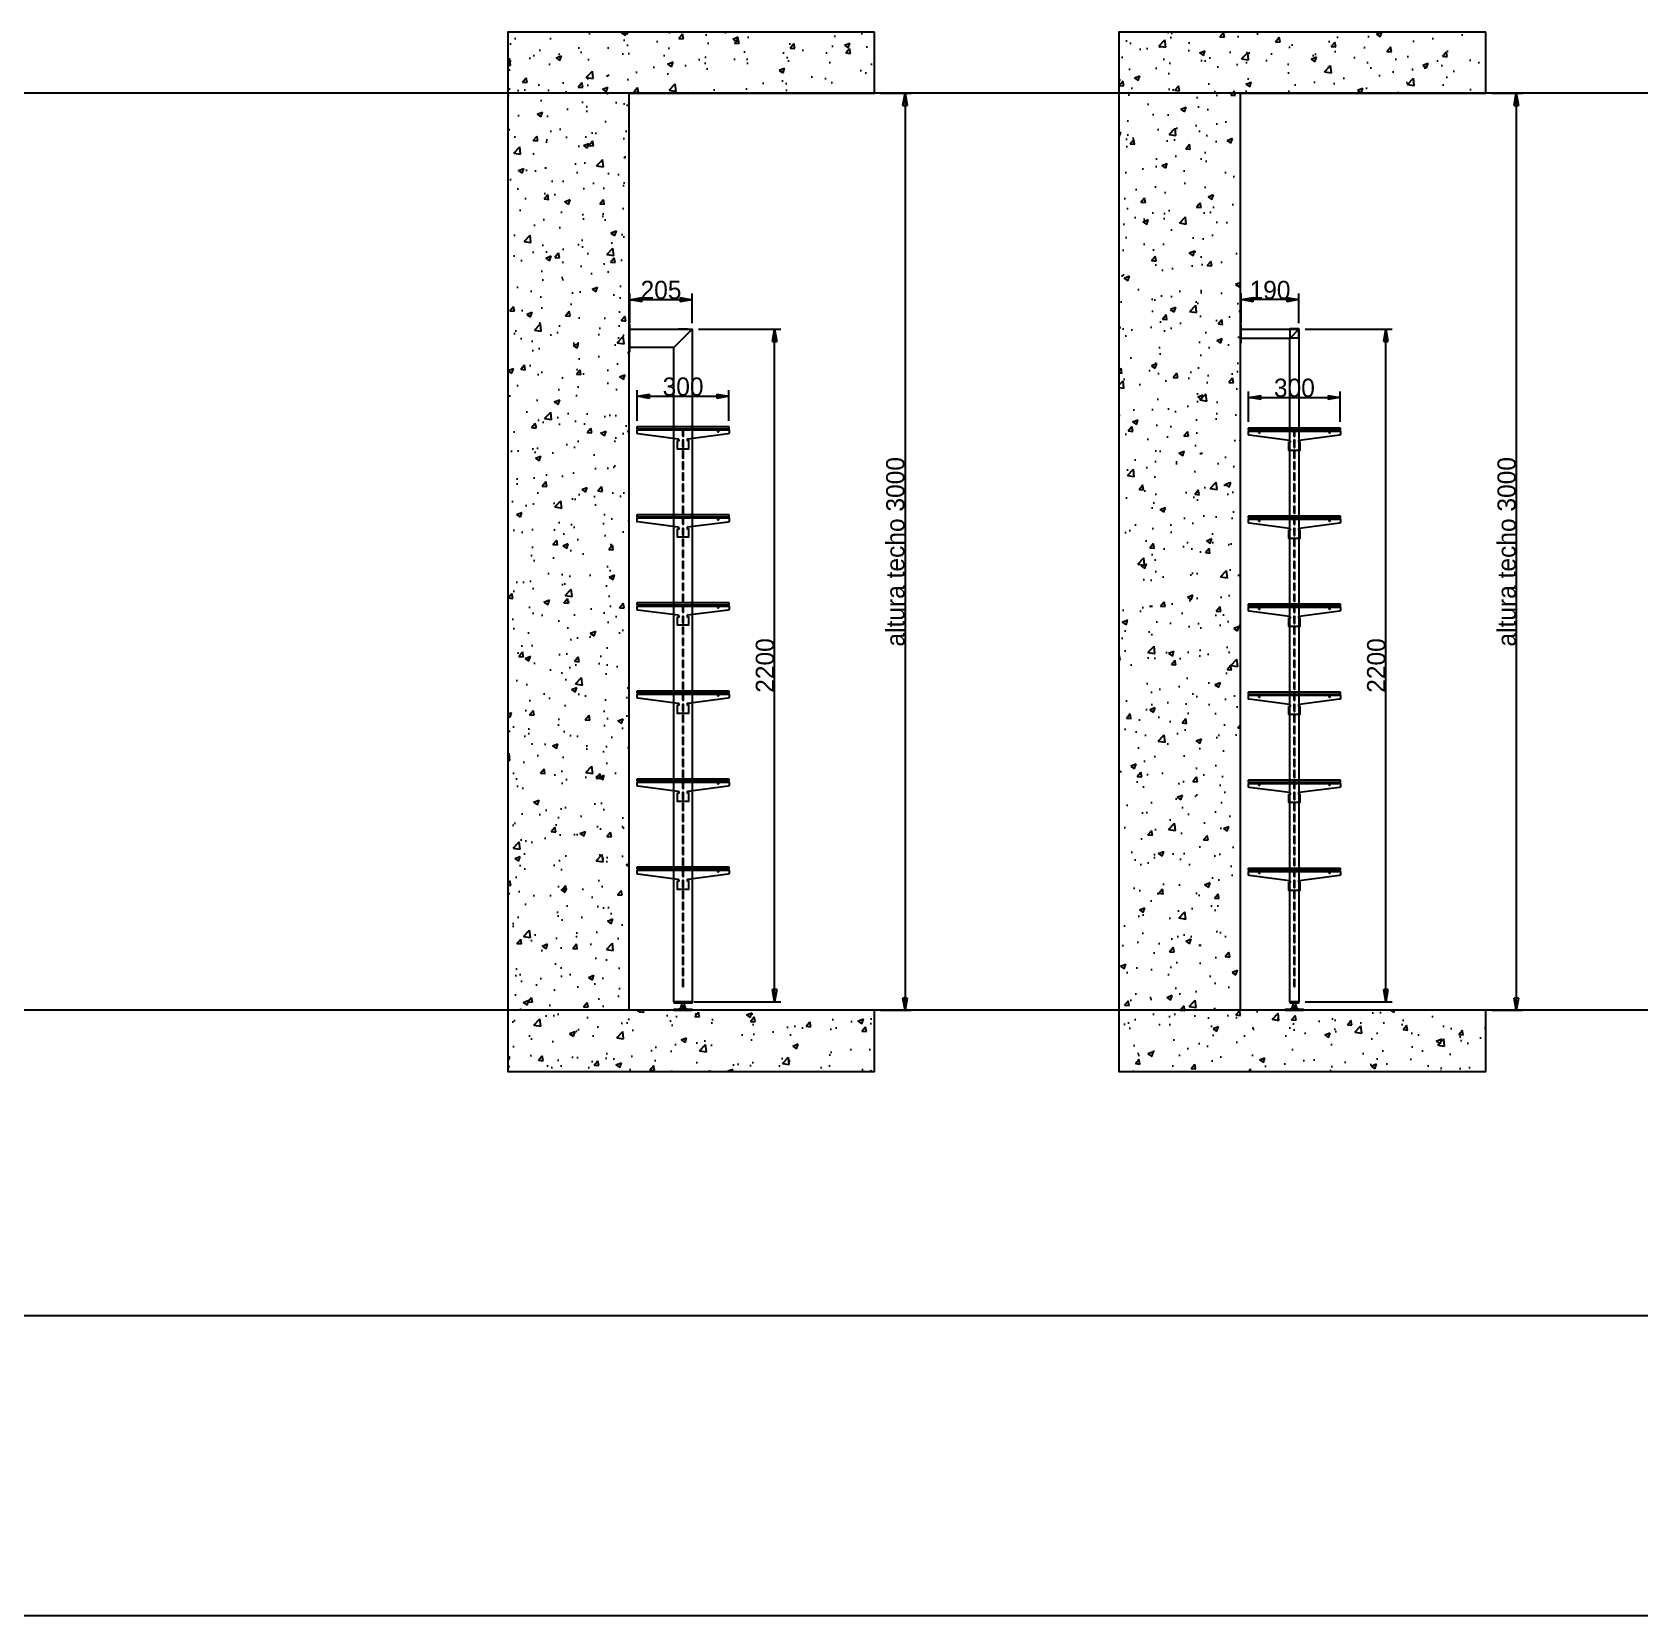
# Paper-space layout 'Jordi B.' of a CAD drawing. Header units: millimetres. Extents: x 23627 to 226976, y -18096 to 223844.
# Drawn here: x 196710 to 201970, y 111496 to 116677 of the extents above; entities that cross this region are included whole.
import ezdxf

# ---------------------------------------------------------------- set-up
doc = ezdxf.new("R2010")
doc.units = ezdxf.units.MM
doc.header["$PDMODE"] = 35
doc.header["$PDSIZE"] = 5
doc.linetypes.add('Discontinua JB', pattern=[0.75, 0.5, -0.25])
for name, color, linetype in [('Cotas bloques dinámicos PM espacio', 140, 'Continuous'), ('Linea Capa Color 0000 JB', 7, 'Continuous'), ('Linea Capa Color 0140 Blau Vidre JB', 140, 'Continuous'), ('Linea Capa Color 0202 Lila Parets JB', 202, 'Continuous'), ('Linea Capa Color 0252 Gris Parets JB', 252, 'Continuous'), ('Linea Capa Color 0255 Blanc JB', 255, 'Continuous')]:
    doc.layers.add(name, color=color, linetype=linetype)
doc.styles.add('Jordi Ava', font='Avant Garde MEdium BT.ttf')
doc.dimstyles.new('Jordi Ava 2015', dxfattribs={"dimtxt": 60, "dimasz": 40, "dimexe": 20, "dimexo": 20, "dimgap": 0.09, "dimtad": 1, "dimdec": 0, "dimzin": 0, "dimdsep": 46, "dimtxsty": 'Jordi Ava', "dimblk": 'CLOSED', "dimcen": 1.5, "dimclrd": 7, "dimclre": 7, "dimclrt": 256, "dimadec": 0, "dimazin": 0, "dimtfac": 0.05, "dimtdec": 0, "dimtofl": 0, "dimtmove": 0, "dimatfit": 3, "dimldrblk": 'CLOSED', "dimfxl": 90, "dimtolj": 1, "dimtzin": 0, "dimlwd": -1, "dimlwe": -1, "dimarcsym": 0})

# ---------------------------------------------------------------- blocks, each defined once
blk = doc.blocks.new('*U784')
at = {"layer": 'Linea Capa Color 0202 Lila Parets JB', "ltscale": 10}
for p, q in [((64496.7, 3000), (0, 3000)), ((64496.7, 0), (700, 0))]:
    blk.add_line(p, q, dxfattribs=at)
blk = doc.blocks.new('_Closed')
at = {"color": 0, "linetype": 'ByBlock', "lineweight": -2}
for p, q in [((-1, 0.17), (0, 0)), ((-1, 0.17), (-1, -0.17)), ((0, 0), (-1, -0.17)), ((0, 0), (-1, 0))]:
    blk.add_line(p, q, dxfattribs=at)
blk = doc.blocks.new('*D1380')
at = {"layer": 'Cotas bloques dinámicos PM espacio', "color": 7, "ltscale": 10, "transparency": 16777216}
for p, q in [((211.6, 2228), (496, 2228)), ((476, 68), (476, 2188)), ((211.6, 28), (496, 28))]:
    blk.add_line(p, q, dxfattribs=at)
at = {"layer": 'Defpoints', "color": 0, "ltscale": 10, "transparency": 16777216}
for p in [(191.6, 2228), (476, 2228), (191.6, 28)]:
    blk.add_point(p, dxfattribs=at)
at = {"layer": 'Cotas bloques dinámicos PM espacio', "color": 7, "ltscale": 10, "transparency": 16777216, "xscale": 40, "yscale": 40, "zscale": 40}
for p, rotation in [((476, 2228), 90), ((476, 28), 270)]:
    blk.add_blockref('_Closed', p, dxfattribs=dict(at, rotation=rotation))
at = {"layer": 'Cotas bloques dinámicos PM espacio', "ltscale": 10, "transparency": 16777216, "insert": (444.7, 1128), "char_height": 60, "attachment_point": 5, "rotation": 90, "style": 'Jordi Ava'}
blk.add_mtext('\\A1;2200', dxfattribs=at)
blk = doc.blocks.new('*D2109')
at = {"layer": 'Defpoints', "color": 0, "ltscale": 50, "transparency": 16777216}
for p in [(2, 2324.9), (2, 2228), (191.6, 2228)]:
    blk.add_point(p, dxfattribs=at)
at = {"layer": 'Linea Capa Color 0000 JB', "color": 7, "ltscale": 50, "transparency": 16777216}
for p, q in [((2, 2248), (2, 2344.9)), ((151.6, 2324.9), (42, 2324.9)), ((191.6, 2248), (191.6, 2344.9))]:
    blk.add_line(p, q, dxfattribs=at)
at = {"layer": 'Linea Capa Color 0000 JB', "color": 7, "ltscale": 50, "transparency": 16777216, "xscale": 40, "yscale": 40, "zscale": 40, "rotation": 180}
blk.add_blockref('_Closed', (2, 2324.9), dxfattribs=at)
at = {"layer": 'Linea Capa Color 0000 JB', "color": 7, "ltscale": 50, "transparency": 16777216, "xscale": 40, "yscale": 40, "zscale": 40}
blk.add_blockref('_Closed', (191.6, 2324.9), dxfattribs=at)
at = {"layer": 'Linea Capa Color 0000 JB', "ltscale": 50, "transparency": 16777216, "insert": (96.8, 2356.1), "char_height": 60, "attachment_point": 5, "style": 'Jordi Ava'}
blk.add_mtext('\\A1;190', dxfattribs=at)
blk = doc.blocks.new('PM202304131554')
at = {"layer": 'Linea Capa Color 0000 JB', "ltscale": 50}
h = blk.add_hatch(color=256, dxfattribs=at)
h.dxf.hatch_style = 1
h.set_gradient(color1=(0, 191, 255), one_color=1, tint=1, name='SPHERICAL')
h.paths.add_polyline_path([(-149, 0), (-150, 1), (-150, 7), (-149, 8), (149, 8), (150, 7), (150, 1), (149, 0)])
at = {"layer": 'Linea Capa Color 0140 Blau Vidre JB', "lineweight": -3}
blk.add_lwpolyline([(-149, 0), (-150, 1), (-150, 7), (-149, 8), (149, 8), (150, 7), (150, 1), (149, 0)], close=True, dxfattribs=at)
blk = doc.blocks.new('PM202307281056')
at = {"layer": 'Linea Capa Color 0140 Blau Vidre JB', "ltscale": 10}
blk.add_lwpolyline([(4.9, 3), (-4.9, 3), (-4.9, 0), (-2.2, 0), (-2.2, -3.3, 1.39975), (2.3, -3.3), (2.3, 0), (4.9, 0)], format="xyb", close=True, dxfattribs=at)
blk.add_arc((0, 5.5), 5.5, 207.0463, 332.9537, dxfattribs=at)
blk = doc.blocks.new('*D1382')
at = {"layer": 'Cotas bloques dinámicos PM espacio', "color": 7, "ltscale": 10, "transparency": 16777216}
for p, q in [((26.6, 1924.7), (26.6, 2024.7)), ((66.6, 2004.7), (286.6, 2004.7)), ((326.6, 1924.7), (326.6, 2024.7))]:
    blk.add_line(p, q, dxfattribs=at)
at = {"layer": 'Defpoints', "color": 0, "ltscale": 10, "transparency": 16777216}
for p in [(326.6, 2004.7), (26.6, 1904.7), (326.6, 1904.7)]:
    blk.add_point(p, dxfattribs=at)
at = {"layer": 'Cotas bloques dinámicos PM espacio', "color": 7, "ltscale": 10, "transparency": 16777216, "xscale": 40, "yscale": 40, "zscale": 40, "rotation": 180}
blk.add_blockref('_Closed', (26.6, 2004.7), dxfattribs=at)
at = {"layer": 'Cotas bloques dinámicos PM espacio', "color": 7, "ltscale": 10, "transparency": 16777216, "xscale": 40, "yscale": 40, "zscale": 40}
blk.add_blockref('_Closed', (326.6, 2004.7), dxfattribs=at)
at = {"layer": 'Cotas bloques dinámicos PM espacio', "ltscale": 10, "transparency": 16777216, "insert": (176.6, 2036), "char_height": 60, "attachment_point": 5, "style": 'Jordi Ava'}
blk.add_mtext('\\A1;300', dxfattribs=at)
blk = doc.blocks.new('*D1381')
at = {"layer": 'Cotas bloques dinámicos PM espacio', "color": 7, "ltscale": 10, "transparency": 16777216}
for p, q in [((822.7, 3000), (922.7, 3000)), ((902.7, 2960), (902.7, 40)), ((822.7, 0), (922.7, 0))]:
    blk.add_line(p, q, dxfattribs=at)
at = {"layer": 'Defpoints', "color": 0, "ltscale": 10, "transparency": 16777216}
for p in [(802.7, 3000), (802.7, 0), (902.7, 0)]:
    blk.add_point(p, dxfattribs=at)
at = {"layer": 'Cotas bloques dinámicos PM espacio', "color": 7, "ltscale": 10, "transparency": 16777216, "xscale": 40, "yscale": 40, "zscale": 40}
for p, rotation in [((902.7, 3000), 90), ((902.7, 0), 270)]:
    blk.add_blockref('_Closed', p, dxfattribs=dict(at, rotation=rotation))
at = {"layer": 'Cotas bloques dinámicos PM espacio', "ltscale": 10, "transparency": 16777216, "insert": (871.4, 1500), "char_height": 60, "attachment_point": 5, "rotation": 90, "style": 'Jordi Ava'}
blk.add_mtext('\\A1;altura techo 3000', dxfattribs=at)
blk = doc.blocks.new('*D1697')
at = {"layer": 'Cotas bloques dinámicos PM espacio', "color": 7, "ltscale": 10, "transparency": 16777216}
for p, q in [((198889.5, 115704.8), (199159, 115704.8)), ((199139, 113544.8), (199139, 115664.8)), ((198874.5, 113504.8), (199159, 113504.8))]:
    blk.add_line(p, q, dxfattribs=at)
at = {"layer": 'Defpoints', "color": 0, "ltscale": 10, "transparency": 16777216}
for p in [(198869.5, 115704.8), (199139, 115704.8), (198854.5, 113504.8)]:
    blk.add_point(p, dxfattribs=at)
at = {"layer": 'Cotas bloques dinámicos PM espacio', "color": 7, "ltscale": 10, "transparency": 16777216, "xscale": 40, "yscale": 40, "zscale": 40}
for p, rotation in [((199139, 115704.8), 90), ((199139, 113504.8), 270)]:
    blk.add_blockref('_Closed', p, dxfattribs=dict(at, rotation=rotation))
at = {"layer": 'Cotas bloques dinámicos PM espacio', "ltscale": 10, "transparency": 16777216, "insert": (199107.7, 114604.8), "char_height": 60, "attachment_point": 5, "rotation": 90, "style": 'Jordi Ava'}
blk.add_mtext('\\A1;2200', dxfattribs=at)
blk = doc.blocks.new('*D1699')
at = {"layer": 'Cotas bloques dinámicos PM espacio', "color": 7, "ltscale": 10, "transparency": 16777216}
for p, q in [((198665, 115724.8), (198665, 115821.6)), ((198829.5, 115801.6), (198705, 115801.6)), ((198869.5, 115724.8), (198869.5, 115821.6))]:
    blk.add_line(p, q, dxfattribs=at)
at = {"layer": 'Defpoints', "color": 0, "ltscale": 10, "transparency": 16777216}
for p in [(198665, 115801.6), (198665, 115704.8), (198869.5, 115704.8)]:
    blk.add_point(p, dxfattribs=at)
at = {"layer": 'Cotas bloques dinámicos PM espacio', "color": 7, "ltscale": 10, "transparency": 16777216, "xscale": 40, "yscale": 40, "zscale": 40, "rotation": 180}
blk.add_blockref('_Closed', (198665, 115801.6), dxfattribs=at)
at = {"layer": 'Cotas bloques dinámicos PM espacio', "color": 7, "ltscale": 10, "transparency": 16777216, "xscale": 40, "yscale": 40, "zscale": 40}
blk.add_blockref('_Closed', (198869.5, 115801.6), dxfattribs=at)
at = {"layer": 'Cotas bloques dinámicos PM espacio', "ltscale": 10, "transparency": 16777216, "insert": (198767.3, 115832.9), "char_height": 60, "attachment_point": 5, "style": 'Jordi Ava'}
blk.add_mtext('\\A1;205', dxfattribs=at)
blk = doc.blocks.new('*D1700')
at = {"layer": 'Cotas bloques dinámicos PM espacio', "color": 7, "ltscale": 10, "transparency": 16777216}
for p, q in [((198689.5, 115405.5), (198689.5, 115505.5)), ((198729.5, 115485.5), (198949.5, 115485.5)), ((198989.5, 115405.5), (198989.5, 115505.5))]:
    blk.add_line(p, q, dxfattribs=at)
at = {"layer": 'Defpoints', "color": 0, "ltscale": 10, "transparency": 16777216}
for p in [(198989.5, 115485.5), (198689.5, 115385.5), (198989.5, 115385.5)]:
    blk.add_point(p, dxfattribs=at)
at = {"layer": 'Cotas bloques dinámicos PM espacio', "color": 7, "ltscale": 10, "transparency": 16777216, "xscale": 40, "yscale": 40, "zscale": 40, "rotation": 180}
blk.add_blockref('_Closed', (198689.5, 115485.5), dxfattribs=at)
at = {"layer": 'Cotas bloques dinámicos PM espacio', "color": 7, "ltscale": 10, "transparency": 16777216, "xscale": 40, "yscale": 40, "zscale": 40}
blk.add_blockref('_Closed', (198989.5, 115485.5), dxfattribs=at)
at = {"layer": 'Cotas bloques dinámicos PM espacio', "ltscale": 10, "transparency": 16777216, "insert": (198839.5, 115516.7), "char_height": 60, "attachment_point": 5, "style": 'Jordi Ava'}
blk.add_mtext('\\A1;{\\C140;300}', dxfattribs=at)
blk = doc.blocks.new('*D1698')
at = {"layer": 'Cotas bloques dinámicos PM espacio', "color": 7, "ltscale": 10, "transparency": 16777216}
for p, q in [((199485.7, 116476.8), (199585.7, 116476.8)), ((199565.7, 116436.8), (199565.7, 113516.8)), ((199485.7, 113476.8), (199585.7, 113476.8))]:
    blk.add_line(p, q, dxfattribs=at)
at = {"layer": 'Defpoints', "color": 0, "ltscale": 10, "transparency": 16777216}
for p in [(199465.7, 116476.8), (199465.7, 113476.8), (199565.7, 113476.8)]:
    blk.add_point(p, dxfattribs=at)
at = {"layer": 'Cotas bloques dinámicos PM espacio', "color": 7, "ltscale": 10, "transparency": 16777216, "xscale": 40, "yscale": 40, "zscale": 40}
for p, rotation in [((199565.7, 116476.8), 90), ((199565.7, 113476.8), 270)]:
    blk.add_blockref('_Closed', p, dxfattribs=dict(at, rotation=rotation))
at = {"layer": 'Cotas bloques dinámicos PM espacio', "ltscale": 10, "transparency": 16777216, "insert": (199534.3, 114976.8), "char_height": 60, "attachment_point": 5, "rotation": 90, "style": 'Jordi Ava'}
blk.add_mtext('\\A1;altura techo 3000', dxfattribs=at)
blk = doc.blocks.new('PM202308161603')
at = {"layer": 'Linea Capa Color 0252 Gris Parets JB', "ltscale": 10}
h = blk.add_hatch(dxfattribs=at)
h.set_pattern_fill('AR-CONC', color=256, style=0)
h.set_pattern_definition([(50, (-129811.65, -106504.04), (182.18467, -15.93909), [19.05, -209.55]), (355, (-129811.65, -106504.04), (-35.24342, 191.05685), [15.24, -167.64058]), (100.45144, (-129796.47, -106505.37), (146.94125, 175.11775), [16.19, -178.09024]), (46.1842, (-129811.65, -106453.24), (271.07904, -42.04233), [28.575, -314.325]), (96.63556, (-129789.06, -106456.74), (237.40413, 247.42612), [24.28502, -267.1356]), (351.18415, (-129811.65, -106453.24), (237.40413, 247.42612), [22.85997, -251.45973]), (21, (-129786.25, -106465.94), (151.61439, -102.2652), [19.05, -209.55]), (326, (-129786.25, -106465.94), (61.80203, 184.18797), [15.24, -167.64]), (71.45144, (-129773.62, -106474.46), (213.41642, 81.92277), [16.19, -178.08994]), (37.5, (-129811.654, -106504.04), (3.088603, 84.55504), [0, -165.608, 0, -170.18, 0, -168.275]), (7.5, (-129811.65, -106504.04), (66.819663, 100.180575), [0, -97.028, 0, -161.798, 0, -64.135]), (327.5, (-129868.296, -106504.04), (135.590595, -5.728744), [0, -63.5, 0, -198.12, 0, -262.89]), (317.5, (-129893.7, -106504.04), (148.12918, 25.42649), [0, -82.55, 0, -131.572, 0, -186.69])])
h.paths.add_polyline_path([(802.7, 3200), (-397.3, 3200), (-397.3, -200), (802.7, -200), (802.7, 0), (0, 0), (0, 3000), (802.7, 3000)])
at = {"ltscale": 50}
blk.add_lwpolyline([(2, 2183), (2, 2243), (0, 2243), (0, 2183)], close=True, dxfattribs=at)
at = {"layer": 'Linea Capa Color 0000 JB', "ltscale": 50}
blk.add_line((191.6, 2228), (161.6, 2228), dxfattribs=at)
at = {"layer": 'Linea Capa Color 0000 JB', "ltscale": 10}
for points in [[(2, 2198), (2, 2228), (191.6, 2228), (161.6, 2198)], [(161.6, 2198), (191.6, 2228), (191.6, 28), (161.6, 28)], [(174.8, 1878.3), (178.3, 1878.3), (178.3, 1900.8), (174.8, 1900.8)], [(174.8, 1842.2), (178.3, 1842.2), (178.3, 1864.8), (174.8, 1864.8)], [(174.8, 1806.2), (178.3, 1806.2), (178.3, 1828.8), (174.8, 1828.8)], [(174.8, 1770.2), (178.3, 1770.2), (178.3, 1792.8), (174.8, 1792.8)], [(174.8, 1734.2), (178.3, 1734.2), (178.3, 1756.8), (174.8, 1756.8)], [(174.8, 1698.2), (178.3, 1698.2), (178.3, 1720.7), (174.8, 1720.7)], [(174.8, 1662.2), (178.3, 1662.2), (178.3, 1684.7), (174.8, 1684.7)], [(174.8, 1626.2), (178.3, 1626.2), (178.3, 1648.7), (174.8, 1648.7)], [(174.8, 1590.2), (178.3, 1590.2), (178.3, 1612.7), (174.8, 1612.7)], [(174.8, 1554.2), (178.3, 1554.2), (178.3, 1576.7), (174.8, 1576.7)], [(174.8, 1518.2), (178.3, 1518.2), (178.3, 1540.7), (174.8, 1540.7)], [(174.8, 1482.2), (178.3, 1482.2), (178.3, 1504.7), (174.8, 1504.7)], [(174.8, 1446.2), (178.3, 1446.2), (178.3, 1468.7), (174.8, 1468.7)], [(174.8, 1410.2), (178.3, 1410.2), (178.3, 1432.7), (174.8, 1432.7)], [(174.8, 1374.2), (178.3, 1374.2), (178.3, 1396.7), (174.8, 1396.7)], [(174.8, 1338.2), (178.3, 1338.2), (178.3, 1360.7), (174.8, 1360.7)], [(174.8, 1302.2), (178.3, 1302.2), (178.3, 1324.7), (174.8, 1324.7)], [(174.8, 1266.2), (178.3, 1266.2), (178.3, 1288.7), (174.8, 1288.7)], [(174.8, 1230.2), (178.3, 1230.2), (178.3, 1252.7), (174.8, 1252.7)], [(174.8, 1194.2), (178.3, 1194.2), (178.3, 1216.7), (174.8, 1216.7)], [(174.8, 1158.2), (178.3, 1158.2), (178.3, 1180.7), (174.8, 1180.7)], [(174.8, 1122.1), (178.3, 1122.1), (178.3, 1144.7), (174.8, 1144.7)], [(174.8, 1086.1), (178.3, 1086.1), (178.3, 1108.7), (174.8, 1108.7)], [(174.8, 1050.1), (178.3, 1050.1), (178.3, 1072.7), (174.8, 1072.7)], [(174.8, 1014.1), (178.3, 1014.1), (178.3, 1036.6), (174.8, 1036.6)], [(174.8, 978.1), (178.3, 978.1), (178.3, 1000.6), (174.8, 1000.6)], [(174.8, 942.1), (178.3, 942.1), (178.3, 964.6), (174.8, 964.6)], [(174.8, 906.1), (178.3, 906.1), (178.3, 928.6), (174.8, 928.6)], [(174.8, 870.1), (178.3, 870.1), (178.3, 892.6), (174.8, 892.6)], [(174.8, 834.1), (178.3, 834.1), (178.3, 856.6), (174.8, 856.6)], [(174.8, 798.1), (178.3, 798.1), (178.3, 820.6), (174.8, 820.6)], [(174.8, 762.1), (178.3, 762.1), (178.3, 784.6), (174.8, 784.6)], [(174.8, 726.1), (178.3, 726.1), (178.3, 748.6), (174.8, 748.6)], [(174.8, 690.1), (178.3, 690.1), (178.3, 712.6), (174.8, 712.6)], [(174.8, 654.1), (178.3, 654.1), (178.3, 676.6), (174.8, 676.6)], [(174.8, 618.1), (178.3, 618.1), (178.3, 640.6), (174.8, 640.6)], [(174.8, 582.1), (178.3, 582.1), (178.3, 604.6), (174.8, 604.6)], [(174.8, 546.1), (178.3, 546.1), (178.3, 568.6), (174.8, 568.6)], [(174.8, 510.1), (178.3, 510.1), (178.3, 532.6), (174.8, 532.6)], [(174.8, 474.1), (178.3, 474.1), (178.3, 496.6), (174.8, 496.6)], [(174.8, 438.1), (178.3, 438.1), (178.3, 460.6), (174.8, 460.6)], [(174.8, 402), (178.3, 402), (178.3, 424.6), (174.8, 424.6)], [(174.8, 366), (178.3, 366), (178.3, 388.6), (174.8, 388.6)], [(174.8, 330), (178.3, 330), (178.3, 352.6), (174.8, 352.6)], [(174.8, 294), (178.3, 294), (178.3, 316.5), (174.8, 316.5)], [(174.8, 258), (178.3, 258), (178.3, 280.5), (174.8, 280.5)], [(174.8, 222), (178.3, 222), (178.3, 244.5), (174.8, 244.5)], [(174.8, 186), (178.3, 186), (178.3, 208.5), (174.8, 208.5)], [(174.8, 150), (178.3, 150), (178.3, 172.5), (174.8, 172.5)], [(174.8, 114), (178.3, 114), (178.3, 136.5), (174.8, 136.5)], [(174.8, 78), (178.3, 78), (178.3, 100.5), (174.8, 100.5)], [(146.6, 0), (206.6, 0), (206.6, 2.5), (146.6, 2.5)], [(161.6, 24), (191.6, 24), (191.6, 28), (161.6, 28)], [(183.6, 9), (169.6, 9), (161.6, 2.5), (191.6, 2.5)], [(169.6, 9), (183.6, 9), (183.6, 13), (169.6, 13)], [(181.6, 13), (181.6, 24), (171.6, 24), (171.6, 13)]]:
    blk.add_lwpolyline(points, close=True, dxfattribs=at)
at = {"layer": 'Linea Capa Color 0000 JB', "ltscale": 50}
blk.add_lwpolyline([(161.6, 2199.5), (191.6, 2199.5), (191.6, 2229.5), (161.6, 2229.5)], close=True, dxfattribs=at)
for points in [[(158.5, 1859.6), (163.5, 1859.6), (163.5, 1861.3, 0.181984), (162.8, 1863.3, 0.182333), (160.9, 1864.3), (28.6, 1881.5, -0.383077), (26, 1884.5), (26, 1894.7), (327.1, 1894.7), (327.1, 1884.5, -0.37682), (324.5, 1881.5), (192.2, 1864.3, 0.37682), (189.6, 1861.3), (189.6, 1859.6), (194.6, 1859.6), (194.6, 1831.7), (158.5, 1831.7), (158.5, 1859.6)], [(158.5, 1571.5), (163.5, 1571.5), (163.5, 1573.3, 0.181984), (162.8, 1575.3, 0.182333), (160.9, 1576.3), (28.6, 1593.5, -0.383077), (26, 1596.4), (26, 1606.6), (327.1, 1606.6), (327.1, 1596.4, -0.37682), (324.5, 1593.4), (192.2, 1576.3, 0.37682), (189.6, 1573.3), (189.6, 1571.5), (194.6, 1571.5), (194.6, 1543.6), (158.5, 1543.6), (158.5, 1571.5)], [(158.5, 1283.5), (163.5, 1283.5), (163.5, 1285.3, 0.181984), (162.8, 1287.3, 0.182333), (160.9, 1288.3), (28.6, 1305.4, -0.383077), (26, 1308.4), (26, 1318.6), (327.1, 1318.6), (327.1, 1308.4, -0.37682), (324.5, 1305.4), (192.2, 1288.3, 0.37682), (189.6, 1285.3), (189.6, 1283.5), (194.6, 1283.5), (194.6, 1255.6), (158.5, 1255.6), (158.5, 1283.5)], [(158.5, 995.5), (163.5, 995.5), (163.5, 997.2, 0.181984), (162.8, 999.2, 0.182333), (160.9, 1000.2), (28.6, 1017.4, -0.383077), (26, 1020.4), (26, 1030.6), (327.1, 1030.6), (327.1, 1020.4, -0.37682), (324.5, 1017.4), (192.2, 1000.2, 0.37682), (189.6, 997.2), (189.6, 995.5), (194.6, 995.5), (194.6, 967.6), (158.5, 967.6), (158.5, 995.5)], [(158.5, 707.4), (163.5, 707.4), (163.5, 709.2, 0.181984), (162.8, 711.2, 0.182333), (160.9, 712.2), (28.6, 729.3, -0.383077), (26, 732.3), (26, 742.5), (327.1, 742.5), (327.1, 732.3, -0.37682), (324.5, 729.3), (192.2, 712.2, 0.37682), (189.6, 709.2), (189.6, 707.4), (194.6, 707.4), (194.6, 679.5), (158.5, 679.5), (158.5, 707.4)], [(158.5, 419.4), (163.5, 419.4), (163.5, 421.1, 0.181984), (162.8, 423.1, 0.182333), (160.9, 424.1), (28.6, 441.3, -0.383077), (26, 444.3), (26, 454.5), (327.1, 454.5), (327.1, 444.3, -0.37682), (324.5, 441.3), (192.2, 424.1, 0.37682), (189.6, 421.1), (189.6, 419.4), (194.6, 419.4), (194.6, 391.5), (158.5, 391.5), (158.5, 419.4)]]:
    blk.add_lwpolyline(points, format="xyb", dxfattribs=at)
at = {"layer": 'Linea Capa Color 0000 JB', "linetype": 'Discontinua JB', "ltscale": 10}
for points in [[(175.2, 1877.5), (177.9, 1877.5), (177.9, 1891), (175.2, 1891)], [(175.2, 1841.5), (177.9, 1841.5), (177.9, 1855), (175.2, 1855)], [(175.2, 1589.4), (177.9, 1589.4), (177.9, 1602.9), (175.2, 1602.9)], [(175.2, 1553.4), (177.9, 1553.4), (177.9, 1566.9), (175.2, 1566.9)], [(175.2, 1301.4), (177.9, 1301.4), (177.9, 1314.9), (175.2, 1314.9)], [(175.2, 1265.4), (177.9, 1265.4), (177.9, 1278.9), (175.2, 1278.9)], [(175.2, 1013.3), (177.9, 1013.3), (177.9, 1026.8), (175.2, 1026.8)], [(175.2, 977.3), (177.9, 977.3), (177.9, 990.8), (175.2, 990.8)], [(175.2, 725.3), (177.9, 725.3), (177.9, 738.8), (175.2, 738.8)], [(175.2, 689.3), (177.9, 689.3), (177.9, 702.8), (175.2, 702.8)], [(175.2, 437.3), (177.9, 437.3), (177.9, 450.8), (175.2, 450.8)], [(175.2, 401.3), (177.9, 401.3), (177.9, 414.7), (175.2, 414.7)]]:
    blk.add_lwpolyline(points, close=True, dxfattribs=at)
at = {"layer": 'Linea Capa Color 0202 Lila Parets JB', "ltscale": 10}
blk.add_lwpolyline([(802.7, 0), (0, 0), (0, 3000), (802.7, 3000)], dxfattribs=at)
at = {"layer": 'Linea Capa Color 0255 Blanc JB', "ltscale": 10}
blk.add_lwpolyline([(802.7, 3200), (-397.3, 3200), (-397.3, -200), (802.7, -200), (802.7, 0), (0, 0), (0, 3000), (802.7, 3000)], close=True, dxfattribs=at)
at = {"layer": 'Linea Capa Color 0000 JB'}
for p in [(176.6, 1897.7), (176.6, 1609.6), (176.6, 1321.6), (176.6, 1033.6), (176.6, 745.5), (176.6, 457.5)]:
    blk.add_blockref('PM202304131554', p, dxfattribs=at)
at = {"layer": 'Linea Capa Color 0000 JB', "ltscale": 50}
for p in [(61.6, 1894.7), (291.5, 1894.7), (61.6, 1606.6), (291.5, 1606.6), (61.6, 1318.6), (291.5, 1318.6), (61.6, 1030.6), (291.5, 1030.6), (61.6, 742.5), (291.5, 742.5), (61.6, 454.5), (291.5, 454.5)]:
    blk.add_blockref('PM202307281056', p, dxfattribs=at)
at = {"layer": 'Cotas bloques dinámicos PM espacio', "ltscale": 10}
dim = blk.add_linear_dim(base=(902.7, 0), p1=(802.7, 3000), p2=(802.7, 0), angle=90, text='altura techo <>', dimstyle='Jordi Ava 2015', dxfattribs=at)
dim.commit()
dim.dimension.update_dxf_attribs({"geometry": '*D1381', "text_midpoint": (871.4, 1500)})
dim = blk.add_linear_dim(base=(476, 2228), p1=(191.6, 28), p2=(191.6, 2228), angle=90, dimstyle='Jordi Ava 2015', dxfattribs=at)
dim.commit()
dim.dimension.update_dxf_attribs({"geometry": '*D1380', "text_midpoint": (444.7, 1128)})
dim = blk.add_linear_dim(base=(326.6, 2004.7), p1=(26.6, 1904.7), p2=(326.6, 1904.7), dimstyle='Jordi Ava 2015', dxfattribs=at)
dim.commit()
dim.dimension.update_dxf_attribs({"geometry": '*D1382', "text_midpoint": (176.6, 2036)})
at = {"layer": 'Linea Capa Color 0000 JB', "ltscale": 50}
dim = blk.add_linear_dim(base=(2, 2324.9), p1=(191.6, 2228), p2=(2, 2228), dimstyle='Jordi Ava 2015', dxfattribs=at)
dim.commit()
dim.dimension.update_dxf_attribs({"geometry": '*D2109', "text_midpoint": (96.8, 2356.1)})

psp = doc.layouts.new('Jordi B.')

# ---------------------------------------------------------------- hatches: boundary and pattern name
at = {"layer": 'Linea Capa Color 0252 Gris Parets JB', "ltscale": 10}
h = psp.add_hatch(dxfattribs=at)
h.set_pattern_fill('AR-CONC', color=256, style=0)
h.set_pattern_definition([(50, (68851.33, 6972.75), (182.18467, -15.93909), [19.05, -209.55]), (355, (68851.33, 6972.75), (-35.24342, 191.05685), [15.24, -167.64058]), (100.45144, (68866.51, 6971.42), (146.94125, 175.11775), [16.19, -178.09024]), (46.1842, (68851.33, 7023.55), (271.07904, -42.04233), [28.575, -314.325]), (96.63556, (68873.92, 7020.05), (237.40413, 247.42612), [24.28502, -267.1356]), (351.18415, (68851.33, 7023.55), (237.40413, 247.42612), [22.85997, -251.45973]), (21, (68876.73, 7010.85), (151.61439, -102.2652), [19.05, -209.55]), (326, (68876.73, 7010.85), (61.80203, 184.18797), [15.24, -167.64]), (71.45144, (68889.37, 7002.33), (213.41642, 81.92277), [16.19, -178.08994]), (37.5, (68851.33, 6972.75), (3.088603, 84.55504), [0, -165.608, 0, -170.18, 0, -168.275]), (7.5, (68851.33, 6972.75), (66.819663, 100.180575), [0, -97.028, 0, -161.798, 0, -64.135]), (327.5, (68794.69, 6972.75), (135.590595, -5.728744), [0, -63.5, 0, -198.12, 0, -262.89]), (317.5, (68769.29, 6972.75), (148.12918, 25.42649), [0, -82.55, 0, -131.572, 0, -186.69])])
h.paths.add_polyline_path([(199465.7, 116676.8), (198265.7, 116676.8), (198265.7, 113276.8), (199465.7, 113276.8), (199465.7, 113476.8), (198663, 113476.8), (198663, 116476.8), (199465.7, 116476.8)])

# ---------------------------------------------------------------- linework, layer by layer
at = {"ltscale": 50}
psp.add_lwpolyline([(198665, 115629.8), (198665, 115719.8), (198663, 115719.8), (198663, 115629.8)], close=True, dxfattribs=at)
at = {"layer": 'Linea Capa Color 0000 JB', "ltscale": 50}
psp.add_line((198854.5, 115704.8), (198824.5, 115704.8), dxfattribs=at)
at = {"layer": 'Linea Capa Color 0000 JB', "ltscale": 10}
for points in [[(198665, 115644.8), (198665, 115704.8), (198869.5, 115704.8), (198809.5, 115644.8)], [(198809.5, 115644.8), (198869.5, 115704.8), (198869.5, 113504.8), (198809.5, 113504.8)], [(198837.8, 115355), (198841.3, 115355), (198841.3, 115377.6), (198837.8, 115377.6)], [(198837.8, 115319), (198841.3, 115319), (198841.3, 115341.6), (198837.8, 115341.6)], [(198837.8, 115283), (198841.3, 115283), (198841.3, 115305.5), (198837.8, 115305.5)], [(198837.8, 115247), (198841.3, 115247), (198841.3, 115269.5), (198837.8, 115269.5)], [(198837.8, 115211), (198841.3, 115211), (198841.3, 115233.5), (198837.8, 115233.5)], [(198837.8, 115175), (198841.3, 115175), (198841.3, 115197.5), (198837.8, 115197.5)], [(198837.8, 115139), (198841.3, 115139), (198841.3, 115161.5), (198837.8, 115161.5)], [(198837.8, 115103), (198841.3, 115103), (198841.3, 115125.5), (198837.8, 115125.5)], [(198837.8, 115067), (198841.3, 115067), (198841.3, 115089.5), (198837.8, 115089.5)], [(198837.8, 115031), (198841.3, 115031), (198841.3, 115053.5), (198837.8, 115053.5)], [(198837.8, 114995), (198841.3, 114995), (198841.3, 115017.5), (198837.8, 115017.5)], [(198837.8, 114959), (198841.3, 114959), (198841.3, 114981.5), (198837.8, 114981.5)], [(198837.8, 114923), (198841.3, 114923), (198841.3, 114945.5), (198837.8, 114945.5)], [(198837.8, 114887), (198841.3, 114887), (198841.3, 114909.5), (198837.8, 114909.5)], [(198837.8, 114851), (198841.3, 114851), (198841.3, 114873.5), (198837.8, 114873.5)], [(198837.8, 114815), (198841.3, 114815), (198841.3, 114837.5), (198837.8, 114837.5)], [(198837.8, 114779), (198841.3, 114779), (198841.3, 114801.5), (198837.8, 114801.5)], [(198837.8, 114743), (198841.3, 114743), (198841.3, 114765.5), (198837.8, 114765.5)], [(198837.8, 114707), (198841.3, 114707), (198841.3, 114729.5), (198837.8, 114729.5)], [(198837.8, 114670.9), (198841.3, 114670.9), (198841.3, 114693.5), (198837.8, 114693.5)], [(198837.8, 114634.9), (198841.3, 114634.9), (198841.3, 114657.5), (198837.8, 114657.5)], [(198837.8, 114598.9), (198841.3, 114598.9), (198841.3, 114621.5), (198837.8, 114621.5)], [(198837.8, 114562.9), (198841.3, 114562.9), (198841.3, 114585.4), (198837.8, 114585.4)], [(198837.8, 114526.9), (198841.3, 114526.9), (198841.3, 114549.4), (198837.8, 114549.4)], [(198837.8, 114490.9), (198841.3, 114490.9), (198841.3, 114513.4), (198837.8, 114513.4)], [(198837.8, 114454.9), (198841.3, 114454.9), (198841.3, 114477.4), (198837.8, 114477.4)], [(198837.8, 114418.9), (198841.3, 114418.9), (198841.3, 114441.4), (198837.8, 114441.4)], [(198837.8, 114382.9), (198841.3, 114382.9), (198841.3, 114405.4), (198837.8, 114405.4)], [(198837.8, 114346.9), (198841.3, 114346.9), (198841.3, 114369.4), (198837.8, 114369.4)], [(198837.8, 114310.9), (198841.3, 114310.9), (198841.3, 114333.4), (198837.8, 114333.4)], [(198837.8, 114274.9), (198841.3, 114274.9), (198841.3, 114297.4), (198837.8, 114297.4)], [(198837.8, 114238.9), (198841.3, 114238.9), (198841.3, 114261.4), (198837.8, 114261.4)], [(198837.8, 114202.9), (198841.3, 114202.9), (198841.3, 114225.4), (198837.8, 114225.4)], [(198837.8, 114166.9), (198841.3, 114166.9), (198841.3, 114189.4), (198837.8, 114189.4)], [(198837.8, 114130.9), (198841.3, 114130.9), (198841.3, 114153.4), (198837.8, 114153.4)], [(198837.8, 114094.9), (198841.3, 114094.9), (198841.3, 114117.4), (198837.8, 114117.4)], [(198837.8, 114058.9), (198841.3, 114058.9), (198841.3, 114081.4), (198837.8, 114081.4)], [(198837.8, 114022.9), (198841.3, 114022.9), (198841.3, 114045.4), (198837.8, 114045.4)], [(198837.8, 113986.8), (198841.3, 113986.8), (198841.3, 114009.4), (198837.8, 114009.4)], [(198837.8, 113950.8), (198841.3, 113950.8), (198841.3, 113973.4), (198837.8, 113973.4)], [(198837.8, 113918.8), (198841.3, 113918.8), (198841.3, 113941.4), (198837.8, 113941.4)], [(198837.8, 113914.8), (198841.3, 113914.8), (198841.3, 113937.4), (198837.8, 113937.4)], [(198837.8, 113878.8), (198841.3, 113878.8), (198841.3, 113901.4), (198837.8, 113901.4)], [(198837.8, 113842.8), (198841.3, 113842.8), (198841.3, 113865.3), (198837.8, 113865.3)], [(198837.8, 113806.8), (198841.3, 113806.8), (198841.3, 113829.3), (198837.8, 113829.3)], [(198837.8, 113770.8), (198841.3, 113770.8), (198841.3, 113793.3), (198837.8, 113793.3)], [(198837.8, 113734.8), (198841.3, 113734.8), (198841.3, 113757.3), (198837.8, 113757.3)], [(198837.8, 113698.8), (198841.3, 113698.8), (198841.3, 113721.3), (198837.8, 113721.3)], [(198837.8, 113662.8), (198841.3, 113662.8), (198841.3, 113685.3), (198837.8, 113685.3)], [(198837.8, 113626.8), (198841.3, 113626.8), (198841.3, 113649.3), (198837.8, 113649.3)], [(198837.8, 113590.8), (198841.3, 113590.8), (198841.3, 113613.3), (198837.8, 113613.3)], [(198837.8, 113554.8), (198841.3, 113554.8), (198841.3, 113577.3), (198837.8, 113577.3)], [(198809.5, 113500.8), (198869.5, 113500.8), (198869.5, 113504.8), (198809.5, 113504.8)], [(198809.5, 113476.8), (198869.5, 113476.8), (198869.5, 113479.3), (198809.5, 113479.3)], [(198846.5, 113485.8), (198832.5, 113485.8), (198824.5, 113479.3), (198854.5, 113479.3)], [(198832.5, 113485.8), (198846.5, 113485.8), (198846.5, 113489.8), (198832.5, 113489.8)], [(198844.5, 113489.8), (198844.5, 113500.8), (198834.5, 113500.8), (198834.5, 113489.8)]]:
    psp.add_lwpolyline(points, close=True, dxfattribs=at)
at = {"layer": 'Linea Capa Color 0000 JB', "ltscale": 50}
for points in [[(198821.5, 115340.4), (198826.5, 115340.4), (198826.5, 115342.1, 0.181984), (198825.8, 115344.1, 0.182333), (198823.9, 115345.1), (198691.6, 115362.3, -0.383077), (198689, 115365.3), (198689, 115375.5), (198990.1, 115375.5), (198990.1, 115365.3, -0.37682), (198987.5, 115362.3), (198855.2, 115345.1, 0.37682), (198852.6, 115342.1), (198852.6, 115340.4), (198857.6, 115340.4), (198857.6, 115312.5), (198821.5, 115312.5), (198821.5, 115340.4)], [(198821.5, 115052.3), (198826.5, 115052.3), (198826.5, 115054.1, 0.181984), (198825.8, 115056.1, 0.182333), (198823.9, 115057.1), (198691.6, 115074.3, -0.383077), (198689, 115077.2), (198689, 115087.4), (198990.1, 115087.4), (198990.1, 115077.2, -0.37682), (198987.5, 115074.2), (198855.2, 115057.1, 0.37682), (198852.6, 115054.1), (198852.6, 115052.3), (198857.6, 115052.3), (198857.6, 115024.4), (198821.5, 115024.4), (198821.5, 115052.3)], [(198821.5, 114764.3), (198826.5, 114764.3), (198826.5, 114766, 0.181984), (198825.8, 114768, 0.182333), (198823.9, 114769), (198691.6, 114786.2, -0.383077), (198689, 114789.2), (198689, 114799.4), (198990.1, 114799.4), (198990.1, 114789.2, -0.37682), (198987.5, 114786.2), (198855.2, 114769, 0.37682), (198852.6, 114766), (198852.6, 114764.3), (198857.6, 114764.3), (198857.6, 114736.4), (198821.5, 114736.4), (198821.5, 114764.3)], [(198821.5, 114476.3), (198826.5, 114476.3), (198826.5, 114478, 0.181984), (198825.8, 114480, 0.182333), (198823.9, 114481), (198691.6, 114498.2, -0.383077), (198689, 114501.1), (198689, 114511.3), (198990.1, 114511.3), (198990.1, 114501.1, -0.37682), (198987.5, 114498.1), (198855.2, 114481, 0.37682), (198852.6, 114478), (198852.6, 114476.3), (198857.6, 114476.3), (198857.6, 114448.3), (198821.5, 114448.3), (198821.5, 114476.3)], [(198821.5, 114188.2), (198826.5, 114188.2), (198826.5, 114190, 0.181984), (198825.8, 114192, 0.182333), (198823.9, 114193), (198691.6, 114210.1, -0.383077), (198689, 114213.1), (198689, 114223.3), (198990.1, 114223.3), (198990.1, 114213.1, -0.37682), (198987.5, 114210.1), (198855.2, 114193, 0.37682), (198852.6, 114190), (198852.6, 114188.2), (198857.6, 114188.2), (198857.6, 114160.3), (198821.5, 114160.3), (198821.5, 114188.2)], [(198821.5, 113900.2), (198826.5, 113900.2), (198826.5, 113901.9, 0.181984), (198825.8, 113903.9, 0.182333), (198823.9, 113904.9), (198691.6, 113922.1, -0.383077), (198689, 113925.1), (198689, 113935.3), (198990.1, 113935.3), (198990.1, 113925.1, -0.37682), (198987.5, 113922.1), (198855.2, 113904.9, 0.37682), (198852.6, 113901.9), (198852.6, 113900.2), (198857.6, 113900.2), (198857.6, 113872.3), (198821.5, 113872.3), (198821.5, 113900.2)]]:
    psp.add_lwpolyline(points, format="xyb", dxfattribs=at)
at = {"layer": 'Linea Capa Color 0000 JB', "linetype": 'Discontinua JB', "ltscale": 10}
for points in [[(198838.2, 115358.3), (198840.9, 115358.3), (198840.9, 115371.7), (198838.2, 115371.7)], [(198838.2, 115322.2), (198840.9, 115322.2), (198840.9, 115335.7), (198838.2, 115335.7)], [(198838.2, 115070.2), (198840.9, 115070.2), (198840.9, 115083.7), (198838.2, 115083.7)], [(198838.2, 115034.2), (198840.9, 115034.2), (198840.9, 115047.7), (198838.2, 115047.7)], [(198838.2, 114782.2), (198840.9, 114782.2), (198840.9, 114795.7), (198838.2, 114795.7)], [(198838.2, 114746.2), (198840.9, 114746.2), (198840.9, 114759.7), (198838.2, 114759.7)], [(198838.2, 114494.1), (198840.9, 114494.1), (198840.9, 114507.6), (198838.2, 114507.6)], [(198838.2, 114458.1), (198840.9, 114458.1), (198840.9, 114471.6), (198838.2, 114471.6)], [(198838.2, 114206.1), (198840.9, 114206.1), (198840.9, 114219.6), (198838.2, 114219.6)], [(198838.2, 114170.1), (198840.9, 114170.1), (198840.9, 114183.6), (198838.2, 114183.6)], [(198838.2, 113882), (198840.9, 113882), (198840.9, 113895.5), (198838.2, 113895.5)]]:
    psp.add_lwpolyline(points, close=True, dxfattribs=at)
at = {"layer": 'Linea Capa Color 0202 Lila Parets JB', "ltscale": 10}
for p, q in [((224964.7, 112476.8), (160468, 112476.8)), ((226975.8, 111495.8), (162479.1, 111495.8))]:
    psp.add_line(p, q, dxfattribs=at)
psp.add_lwpolyline([(199465.7, 113476.8), (198663, 113476.8), (198663, 116476.8), (199465.7, 116476.8)], dxfattribs=at)
at = {"layer": 'Linea Capa Color 0255 Blanc JB', "ltscale": 10}
psp.add_lwpolyline([(199465.7, 116676.8), (198265.7, 116676.8), (198265.7, 113276.8), (199465.7, 113276.8), (199465.7, 113476.8), (198663, 113476.8), (198663, 116476.8), (199465.7, 116476.8)], close=True, dxfattribs=at)

# ---------------------------------------------------------------- block references
at = {"layer": 'Linea Capa Color 0000 JB'}
for name, p in [('PM202308161603', (200663, 113476.8)), ('*U784', (160468, 113476.8)), ('PM202304131554', (198839.5, 115378.5)), ('PM202304131554', (198839.5, 115090.4)), ('PM202304131554', (198839.5, 114802.4)), ('PM202304131554', (198839.5, 114514.3)), ('PM202304131554', (198839.5, 114226.3)), ('PM202304131554', (198839.5, 113938.3))]:
    psp.add_blockref(name, p, dxfattribs=at)
at = {"layer": 'Linea Capa Color 0000 JB', "ltscale": 50}
for p in [(198954.5, 115375.5), (198954.5, 115087.4), (198954.5, 114799.4), (198954.5, 114511.3), (198954.5, 114223.3), (198954.5, 113935.3)]:
    psp.add_blockref('PM202307281056', p, dxfattribs=at)

# ---------------------------------------------------------------- dimensions: what is measured, and where the dimension line sits
at = {"layer": 'Cotas bloques dinámicos PM espacio', "ltscale": 10}
dim = psp.add_linear_dim(base=(199565.7, 113476.8), p1=(199465.7, 116476.8), p2=(199465.7, 113476.8), angle=90, text='altura techo <>', dimstyle='Jordi Ava 2015', dxfattribs=at)
dim.commit()
dim.dimension.update_dxf_attribs({"geometry": '*D1698', "text_midpoint": (199534.3, 114976.8)})
dim = psp.add_linear_dim(base=(198664.9867, 115801.6393), p1=(198869.5401, 115704.7877), p2=(198664.9867, 115704.7877), dimstyle='Jordi Ava 2015', dxfattribs=at)
dim.commit()
dim.dimension.update_dxf_attribs({"geometry": '*D1699', "text_midpoint": (198767.2634, 115832.8832)})
dim = psp.add_linear_dim(base=(199139, 115704.8), p1=(198854.5, 113504.8), p2=(198869.5, 115704.8), angle=90, dimstyle='Jordi Ava 2015', dxfattribs=at)
dim.commit()
dim.dimension.update_dxf_attribs({"geometry": '*D1697', "text_midpoint": (199107.7, 114604.8)})
dim = psp.add_linear_dim(base=(198989.5, 115485.5), p1=(198689.5, 115385.5), p2=(198989.5, 115385.5), text='{\\C140;<>}', dimstyle='Jordi Ava 2015', dxfattribs=at)
dim.commit()
dim.dimension.update_dxf_attribs({"geometry": '*D1700', "text_midpoint": (198839.5, 115516.7)})

doc.saveas('drawing.dxf')
